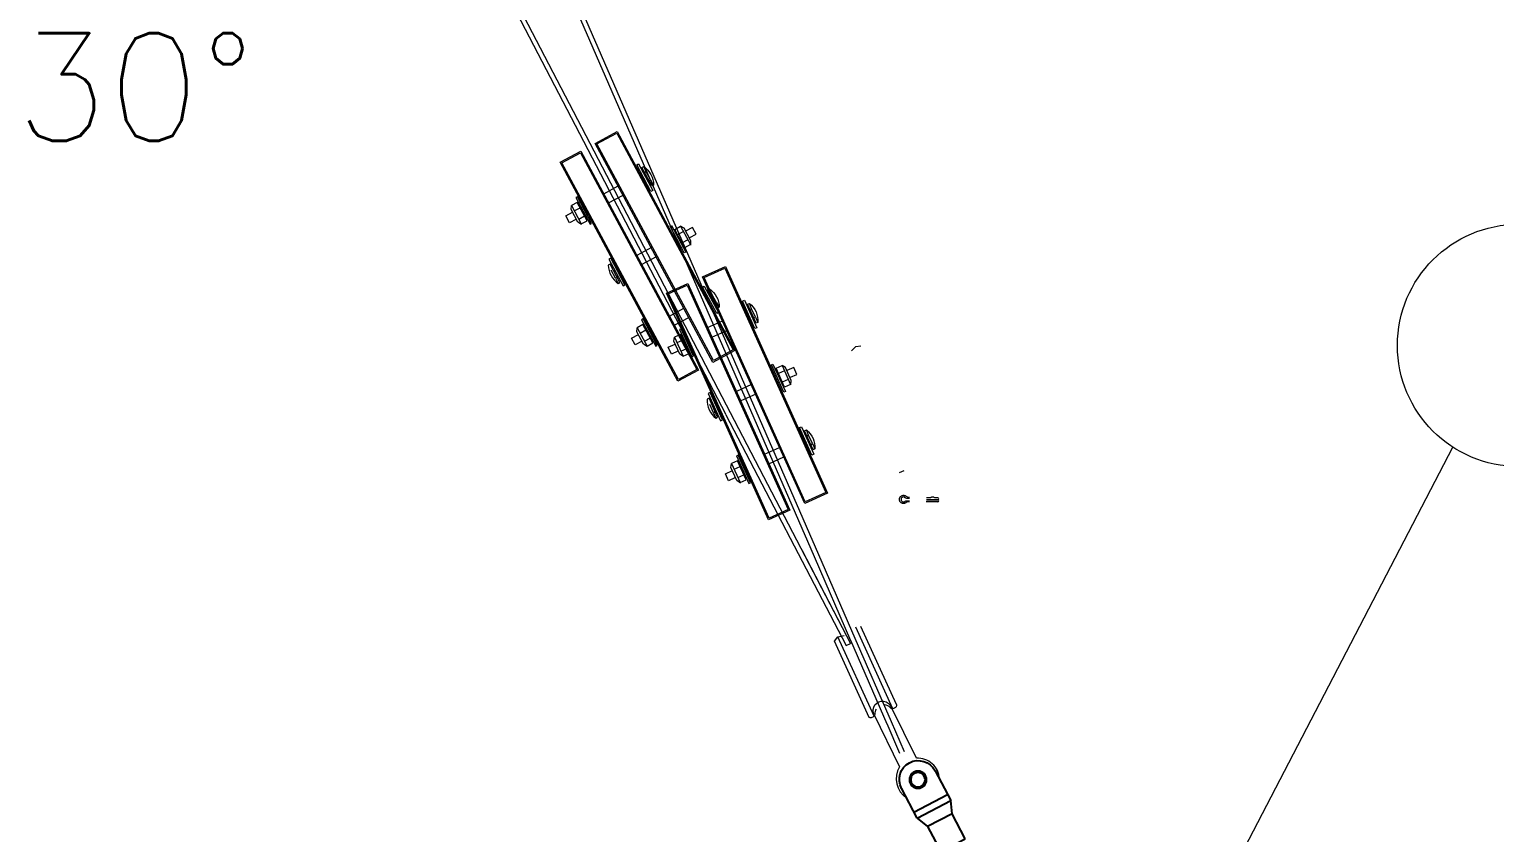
# Model space of a CAD drawing. Header units: millimetres. Extents: x 1804 to 3757, y 2643 to 7323.
# Drawn here: x 2084.3 to 2114.23, y 2860.42 to 2876.83 of the extents above; entities that cross this region are included whole.
import ezdxf

# ---------------------------------------------------------------- set-up
doc = ezdxf.new("R2010")
doc.units = ezdxf.units.MM
doc.layers.add('DIBUJO', color=7, linetype='Continuous', lineweight=20)
doc.styles.add('ROMANS', font='romans.shx')

# ---------------------------------------------------------------- blocks, each defined once
blk = doc.blocks.new('RPP25')
at = {"color": 7}
for p, q in [((1.299, 0.413), (0.549, 0.413)), ((1.144, 0.413), (1.144, -0.427)), ((1.299, 0.413), (1.299, -0.427)), ((0.552, -0.427), (1.299, -0.427))]:
    blk.add_line(p, q, dxfattribs=at)
for points in [[(0.811, 0.413), (0.806, 0.413)], [(1.299, 0.413), (1.571, 0.293)], [(1.571, -0.32), (1.299, -0.427)]]:
    blk.add_lwpolyline(points, dxfattribs=at)
at = {"ltscale": 0.8}
blk.add_lwpolyline([(2.194, -0.32), (1.571, -0.32), (1.571, 0.293), (2.194, 0.293)], close=True, dxfattribs=at)
at = {"color": 7, "linetype": 'Continuous'}
for radius in [0.19, 0.16]:
    blk.add_circle((0.552, 0), radius, dxfattribs=at)
blk.add_arc((0.552, -0.007), 0.419, 90, 270, dxfattribs=at)

msp = doc.modelspace()

# ---------------------------------------------------------------- linework, layer by layer
at = {"color": 7, "lineweight": 15}
for p, q in [((2096.899, 2873.922), (2096.847, 2874.028)), ((2096.899, 2873.922), (2096.866, 2873.904)), ((2096.988, 2873.757), (2096.899, 2873.922)), ((2096.955, 2873.739), (2096.988, 2873.757)), ((2096.988, 2873.757), (2097.049, 2873.653)), ((2096.272, 2871.749), (2096.183, 2871.915)), ((2096.304, 2871.767), (2096.272, 2871.749)), ((2096.272, 2871.749), (2096.325, 2871.641)), ((2098.241, 2871.425), (2098.189, 2871.531)), ((2098.241, 2871.425), (2098.208, 2871.408)), ((2098.33, 2871.26), (2098.241, 2871.425)), ((2098.297, 2871.243), (2098.33, 2871.26)), ((2098.33, 2871.26), (2098.391, 2871.156)), ((2099.05, 2871.125), (2099.006, 2871.235)), ((2099.05, 2871.125), (2099.016, 2871.11)), ((2099.127, 2870.954), (2099.05, 2871.125)), ((2099.093, 2870.939), (2099.127, 2870.954)), ((2099.127, 2870.954), (2099.181, 2870.846)), ((2098.273, 2869.002), (2098.196, 2869.173)), ((2098.307, 2869.017), (2098.273, 2869.002)), ((2098.273, 2869.002), (2098.318, 2868.89)), ((2100.215, 2868.541), (2100.17, 2868.651)), ((2100.215, 2868.541), (2100.181, 2868.526)), ((2100.292, 2868.37), (2100.215, 2868.541)), ((2100.258, 2868.355), (2100.292, 2868.37)), ((2100.292, 2868.37), (2100.345, 2868.262)), ((2101.935, 2862.956), (2101.178, 2864.62)), ((2102.008, 2863.042), (2101.282, 2864.637)), ((2101.452, 2862.775), (2100.741, 2864.338)), ((2101.552, 2862.805), (2100.815, 2864.424))]:
    msp.add_line(p, q, dxfattribs=at)
at = {"lineweight": 15}
msp.add_line((2102.075, 2867.779), (2102.168, 2867.819), dxfattribs=at)
at = {"color": 4, "lineweight": 15}
for p, q in [((2102.236, 2867.257), (2102.275, 2867.257)), ((2102.236, 2867.205), (2102.275, 2867.205)), ((2102.855, 2867.182), (2102.619, 2867.182)), ((2102.626, 2867.223), (2102.855, 2867.223)), ((2102.855, 2867.223), (2102.626, 2867.223))]:
    msp.add_line(p, q, dxfattribs=at)
at = {"color": 7, "lineweight": 15}
for points in [[(2098.258, 2870.03), (2095.854, 2874.503), (2096.307, 2874.746), (2098.711, 2870.274)], [(2098.269, 2870.065), (2095.889, 2874.492), (2096.297, 2874.711), (2098.676, 2870.284)], [(2097.546, 2869.647), (2095.142, 2874.12), (2095.563, 2874.346), (2097.967, 2869.874)], [(2097.557, 2869.682), (2095.177, 2874.109), (2095.552, 2874.311), (2097.932, 2869.884)], [(2096.995, 2873.522), (2096.703, 2874.065), (2096.742, 2874.086), (2097.034, 2873.543)], [(2095.691, 2872.923), (2095.489, 2873.298), (2095.371, 2873.234), (2095.572, 2872.859)], [(2095.782, 2872.87), (2095.491, 2873.413), (2095.461, 2873.397), (2095.753, 2872.854)], [(2097.676, 2872.266), (2097.384, 2872.809), (2097.414, 2872.825), (2097.706, 2872.282)], [(2097.683, 2872.371), (2097.481, 2872.746), (2097.6, 2872.81), (2097.801, 2872.435)], [(2096.464, 2871.614), (2096.172, 2872.157), (2096.133, 2872.136), (2096.424, 2871.593)], [(2100.135, 2867.148), (2098.048, 2871.777), (2098.517, 2871.989), (2100.604, 2867.36)], [(2100.148, 2867.182), (2098.083, 2871.764), (2098.504, 2871.955), (2100.57, 2867.372)], [(2099.398, 2866.816), (2097.311, 2871.445), (2097.747, 2871.642), (2099.833, 2867.012)], [(2099.411, 2866.85), (2097.345, 2871.432), (2097.734, 2871.607), (2099.799, 2867.025)], [(2098.337, 2871.025), (2098.045, 2871.568), (2098.084, 2871.589), (2098.376, 2871.047)], [(2099.118, 2870.72), (2098.864, 2871.281), (2098.905, 2871.3), (2099.158, 2870.738)], [(2097.033, 2870.426), (2096.831, 2870.801), (2096.713, 2870.738), (2096.914, 2870.363)], [(2097.124, 2870.374), (2096.833, 2870.917), (2096.803, 2870.901), (2097.095, 2870.358)], [(2097.775, 2870.213), (2097.6, 2870.601), (2097.478, 2870.546), (2097.653, 2870.158)], [(2097.863, 2870.154), (2097.61, 2870.716), (2097.579, 2870.702), (2097.832, 2870.14)], [(2099.71, 2869.419), (2099.457, 2869.981), (2099.487, 2869.995), (2099.741, 2869.433)], [(2099.724, 2869.524), (2099.549, 2869.912), (2099.672, 2869.967), (2099.847, 2869.579)], [(2098.455, 2868.854), (2098.202, 2869.415), (2098.161, 2869.397), (2098.414, 2868.835)], [(2100.282, 2868.136), (2100.029, 2868.697), (2100.07, 2868.716), (2100.323, 2868.154)], [(2099.027, 2867.57), (2098.774, 2868.132), (2098.744, 2868.118), (2098.997, 2867.556)], [(2098.94, 2867.629), (2098.765, 2868.017), (2098.642, 2867.962), (2098.817, 2867.574)]]:
    msp.add_lwpolyline(points, close=True, dxfattribs=at)
for points in [[(2097.011, 2873.633), (2096.81, 2874.008), (2096.849, 2874.029, -0.236379), (2097.049, 2873.653)], [(2096.362, 2871.662), (2096.161, 2872.037), (2096.121, 2872.015, 0.236379), (2096.325, 2871.641)], [(2098.353, 2871.136), (2098.152, 2871.511), (2098.191, 2871.532, -0.236379), (2098.391, 2871.156)], [(2099.142, 2870.829), (2098.967, 2871.217), (2099.008, 2871.235, -0.236379), (2099.181, 2870.846)], [(2098.357, 2868.908), (2098.182, 2869.296), (2098.141, 2869.277, 0.236379), (2098.318, 2868.89)], [(2100.307, 2868.245), (2100.132, 2868.633), (2100.173, 2868.651, -0.236379), (2100.345, 2868.262)]]:
    msp.add_lwpolyline(points, format="xyb", close=True, dxfattribs=at)
for points in [[(2096.029, 2873.474), (2096.325, 2873.633)], [(2095.578, 2872.849), (2095.501, 2872.897), (2095.363, 2873.154), (2095.371, 2873.234)], [(2095.429, 2873.126), (2095.547, 2873.189)], [(2096.13, 2873.286), (2096.426, 2873.445)], [(2095.459, 2872.951), (2095.331, 2872.882), (2095.257, 2873.02), (2095.395, 2873.095)], [(2095.519, 2872.958), (2095.638, 2873.021)], [(2097.658, 2872.701), (2097.54, 2872.638)], [(2097.806, 2872.425), (2097.809, 2872.515), (2097.671, 2872.772), (2097.6, 2872.81)], [(2097.787, 2872.58), (2097.915, 2872.649), (2097.841, 2872.787), (2097.703, 2872.713)], [(2097.004, 2872.375), (2096.708, 2872.216)], [(2097.748, 2872.534), (2097.63, 2872.47)], [(2097.104, 2872.188), (2096.809, 2872.029)], [(2097.372, 2870.977), (2097.667, 2871.136)], [(2097.472, 2870.79), (2097.768, 2870.949)], [(2098.152, 2870.739), (2098.458, 2870.877)], [(2096.801, 2870.455), (2096.673, 2870.386), (2096.599, 2870.524), (2096.737, 2870.598)], [(2096.92, 2870.353), (2096.843, 2870.401), (2096.705, 2870.657), (2096.713, 2870.738)], [(2096.771, 2870.629), (2096.889, 2870.693)], [(2096.861, 2870.461), (2096.98, 2870.525)], [(2097.657, 2870.147), (2097.584, 2870.201), (2097.465, 2870.466), (2097.478, 2870.546)], [(2097.528, 2870.433), (2097.651, 2870.489)], [(2098.239, 2870.545), (2098.545, 2870.683)], [(2097.546, 2870.257), (2097.414, 2870.197), (2097.349, 2870.34), (2097.492, 2870.405)], [(2097.607, 2870.26), (2097.729, 2870.315)], [(2099.851, 2869.569), (2099.86, 2869.659), (2099.74, 2869.924), (2099.672, 2869.967)], [(2099.842, 2869.725), (2099.975, 2869.784), (2099.91, 2869.927), (2099.768, 2869.863)], [(2099.047, 2869.575), (2098.741, 2869.437)], [(2099.722, 2869.855), (2099.6, 2869.8)], [(2099.8, 2869.681), (2099.678, 2869.626)], [(2099.134, 2869.381), (2098.828, 2869.243)], [(2099.316, 2868.155), (2099.622, 2868.293)], [(2099.404, 2867.961), (2099.71, 2868.099)], [(2098.711, 2867.673), (2098.578, 2867.613), (2098.514, 2867.756), (2098.657, 2867.821)], [(2098.822, 2867.563), (2098.749, 2867.616), (2098.629, 2867.882), (2098.642, 2867.962)], [(2098.693, 2867.849), (2098.815, 2867.905)], [(2098.771, 2867.676), (2098.894, 2867.731)]]:
    msp.add_lwpolyline(points, dxfattribs=at)
at = {"lineweight": 15}
for points in [[(2101.093, 2870.268), (2101.178, 2870.354), (2101.282, 2870.371)], [(2100.741, 2864.338), (2100.815, 2864.424), (2100.94, 2864.449)]]:
    msp.add_lwpolyline(points, dxfattribs=at)
at = {"color": 7, "lineweight": 15}
for points in [[(2101.885, 2862.977, 0.184338), (2101.769, 2863.036, -1.353385)], [(2102.008, 2863.042, -0.733109), (2101.885, 2862.977, 0.133108)], [(2102.886, 2861.522, 0.425627), (2102.417, 2861.943), (2101.9, 2862.995)], [(2101.567, 2862.845, -0.488054), (2101.452, 2862.775, 2.117115)], [(2101.549, 2862.842), (2102.075, 2861.772, 0.41249), (2102.218, 2861.13)], [(2101.594, 2862.95, 0.150895), (2101.567, 2862.845, -1.353385)]]:
    msp.add_lwpolyline(points, format="xyb", dxfattribs=at)
at = {"color": 4, "lineweight": 15}
for centre, radius, start, end in [((2102.155, 2867.231), 0.0498, 69.5977, 290.4023), ((2102.855, 2867.244), 0.0204, 270, 90), ((2102.855, 2867.203), 0.0204, 270, 90)]:
    msp.add_arc(centre, radius, start, end, dxfattribs=at)
at = {"color": 7, "lineweight": 15, "extrusion": (0, 0, -1)}
msp.add_ellipse((2101.725, 2862.918), major_axis=(-0.176, -0.076), ratio=1, start_param=6.283185, end_param=9.424778, dxfattribs=at)
at = {"color": 4, "lineweight": 15}
msp.add_rational_spline([(2102.279, 2867.183), (2102.266, 2867.183), (2102.253, 2867.183), (2102.241, 2867.183), (2102.237, 2867.183), (2102.229, 2867.183), (2102.22, 2867.174), (2102.213, 2867.169), (2102.21, 2867.167), (2102.174, 2867.136), (2102.127, 2867.139), (2102.094, 2867.173), (2102.062, 2867.207), (2102.062, 2867.255), (2102.094, 2867.289), (2102.127, 2867.323), (2102.174, 2867.326), (2102.21, 2867.295), (2102.213, 2867.293), (2102.22, 2867.287), (2102.229, 2867.278), (2102.237, 2867.279), (2102.241, 2867.279), (2102.253, 2867.279), (2102.266, 2867.279), (2102.279, 2867.279)], [1, 1, 1, 1, 1, 1, 1, 1, 1, 0.816998340173, 0.816998340173, 1, 0.816998340173, 0.816998340173, 1, 0.816998340173, 0.816998340173, 1, 1, 1, 1, 1, 1, 1, 1, 1], degree=3, knots=[0, 0, 0, 0, 1, 1, 1, 1.01429, 1.033124, 1.049099, 1.049099, 1.049099, 2.567177, 2.567177, 2.567177, 4.085256, 4.085256, 4.085256, 5.603335, 5.603335, 5.603335, 5.619309, 5.638143, 5.652433, 5.652433, 5.652433, 6.652433, 6.652433, 6.652433, 6.652433], dxfattribs=at)
for points, start_tangent in [([(2102.165, 2867.279), (2102.169, 2867.278), (2102.177, 2867.276), (2102.188, 2867.269), (2102.195, 2867.265), (2102.214, 2867.259), (2102.231, 2867.257), (2102.236, 2867.257)], (-0.928292, 0.371851)), ([(2102.165, 2867.182), (2102.169, 2867.183), (2102.177, 2867.186), (2102.188, 2867.193), (2102.195, 2867.196), (2102.214, 2867.203), (2102.231, 2867.205), (2102.236, 2867.205)], (-0.928292, -0.371851))]:
    msp.add_spline(points, degree=3, dxfattribs=dict(at, start_tangent=start_tangent))
msp.add_spline([(2102.855, 2867.264), (2102.814, 2867.261), (2102.804, 2867.261), (2102.782, 2867.273), (2102.77, 2867.278), (2102.745, 2867.28), (2102.733, 2867.278), (2102.717, 2867.269), (2102.709, 2867.265), (2102.669, 2867.265), (2102.637, 2867.265), (2102.622, 2867.265)], degree=3, dxfattribs=at)
at = {"layer": 'DIBUJO', "color": 5, "linetype": 'Continuous', "lineweight": 15}
msp.add_line((2106.91, 2855.855), (2113.377, 2868.296), dxfattribs=at)
at = {"layer": 'DIBUJO', "color": 7, "linetype": 'Continuous', "lineweight": 15}
msp.add_line((2100.981, 2864.25), (2101.073, 2864.289), dxfattribs=at)
for points in [[(2085.967, 2893.079), (2098.526, 2868.962)], [(2086.05, 2893.12), (2098.616, 2869.007)], [(2089.481, 2890.998), (2100.327, 2866.064)], [(2089.567, 2891.033), (2100.42, 2866.103)], [(2098.616, 2869.007), (2101.073, 2864.289)], [(2098.526, 2868.96), (2100.981, 2864.25)], [(2100.082, 2866.185), (2100.893, 2864.629)], [(2100.328, 2866.062), (2101.072, 2864.351)], [(2100.42, 2866.103), (2101.162, 2864.398)], [(2101.069, 2864.358), (2101.814, 2862.647)], [(2101.162, 2864.398), (2101.903, 2862.693)], [(2101.903, 2862.693), (2102.168, 2862.085)], [(2101.811, 2862.653), (2102.075, 2862.045)]]:
    msp.add_lwpolyline(points, dxfattribs=at)
at = {"layer": 'DIBUJO', "color": 5, "linetype": 'Continuous', "lineweight": 15}
msp.add_circle((2114.718, 2870.376), 2.475, dxfattribs=at)

# ---------------------------------------------------------------- block references
at = {"lineweight": 15, "ltscale": 0.8, "xscale": -0.9239999999998931, "yscale": 0.9239999999999126, "zscale": 0.9240000000000002, "rotation": 117.6880901178105}
msp.add_blockref('RPP25', (2102.212, 2861.958), dxfattribs=at)

# ---------------------------------------------------------------- texts
at = {"layer": 'DIBUJO', "color": 7, "linetype": 'Continuous', "lineweight": 15, "style": 'ROMANS'}
msp.add_text('30°  ', height=2.2, dxfattribs=at).set_placement((2084.013, 2874.553))

doc.saveas('drawing.dxf')
